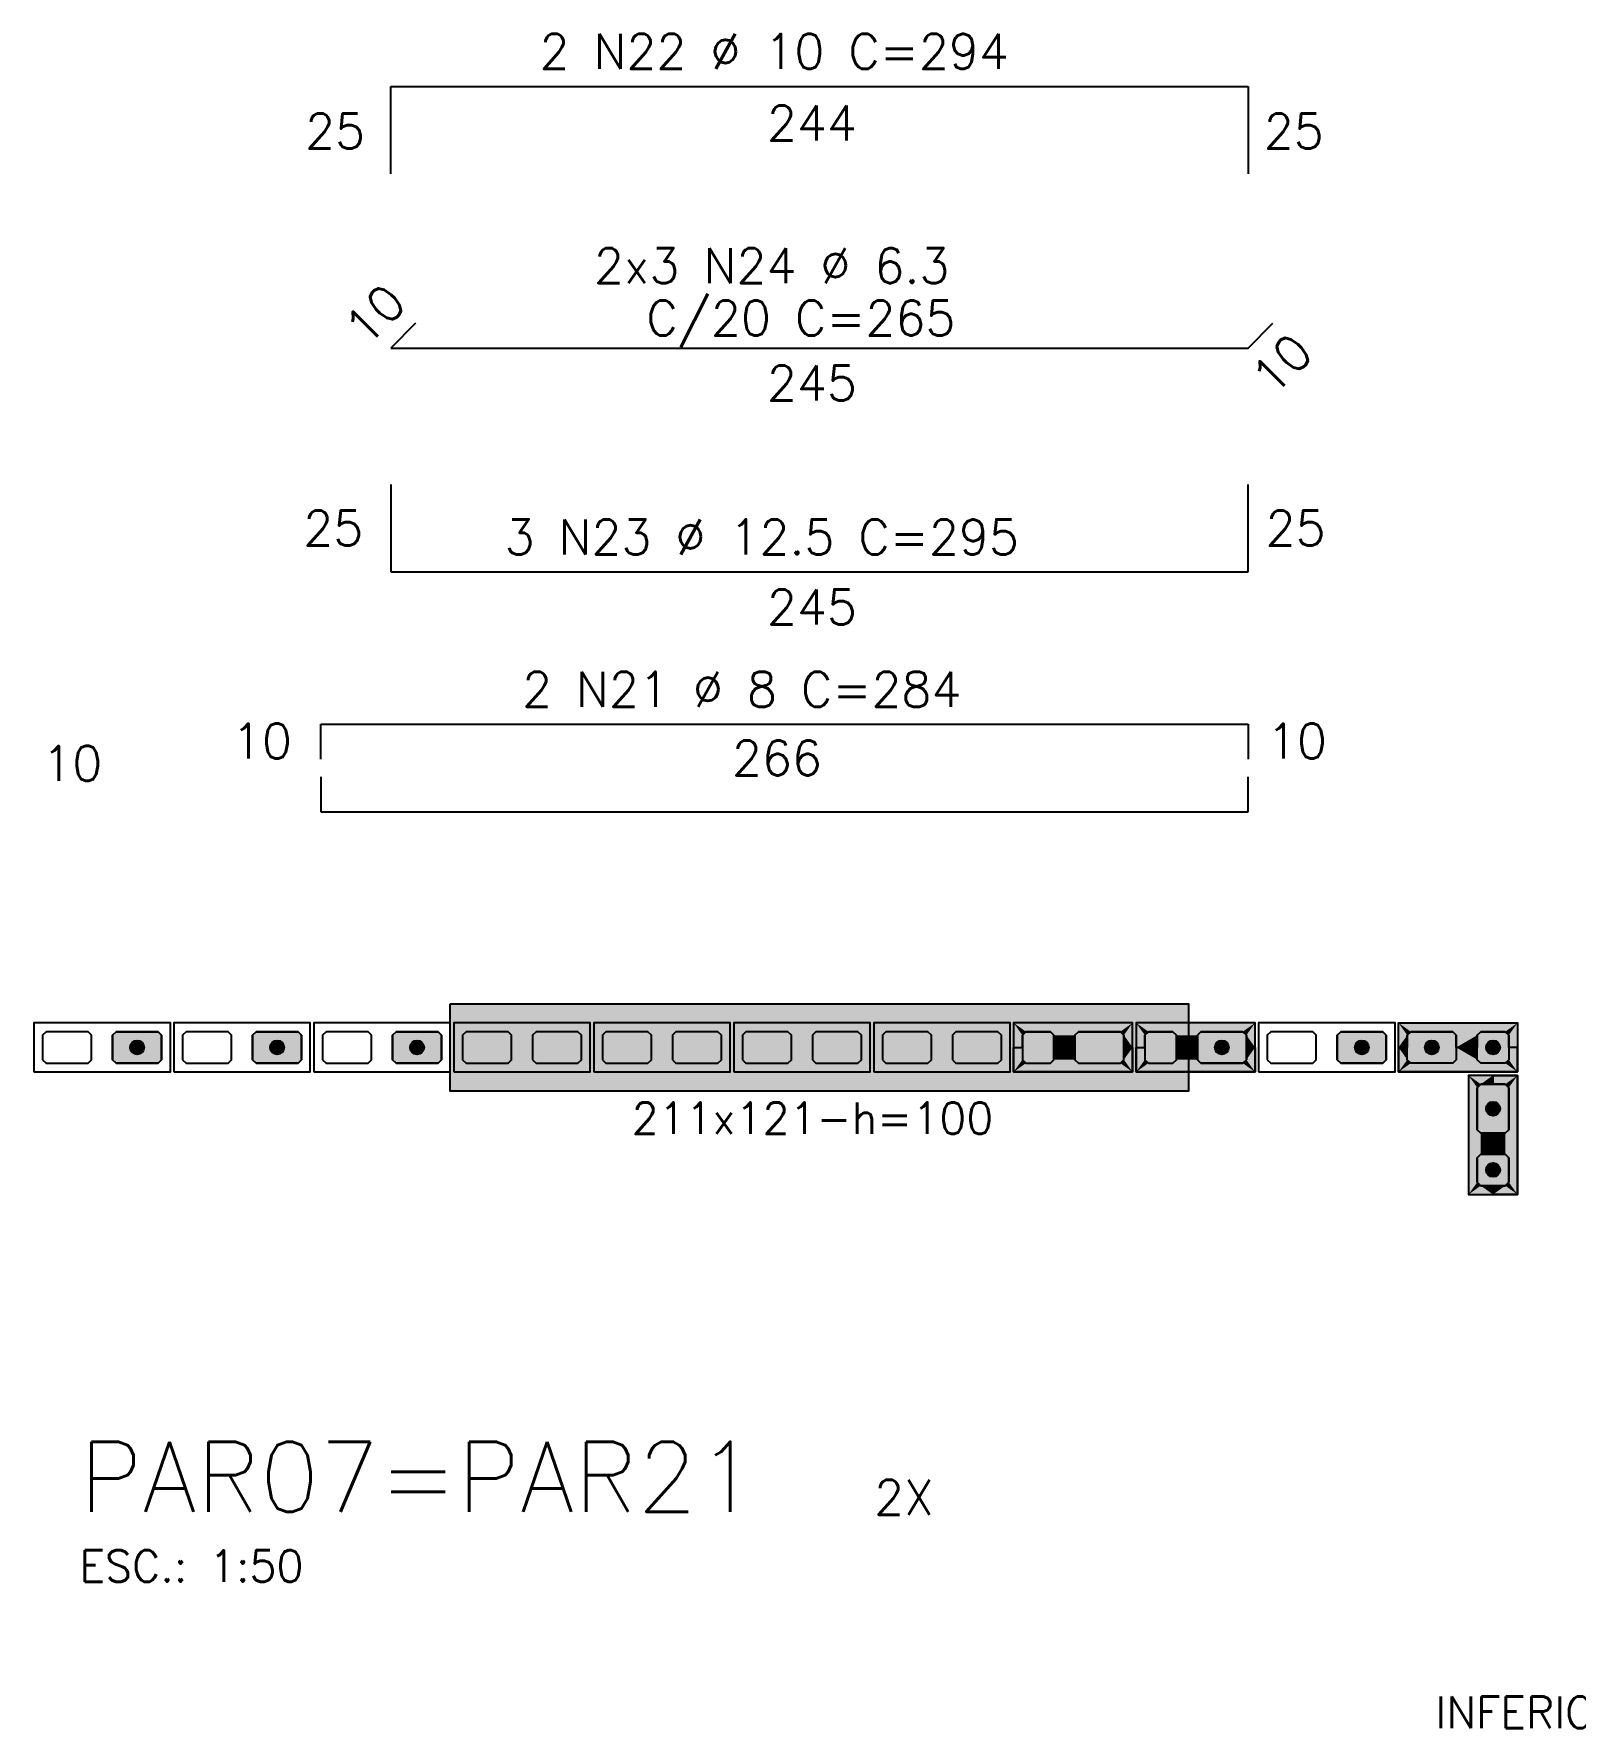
# Model space of a CAD drawing. Extents: x -1.9 to 86, y -1.6 to 60.9.
# Drawn here: x 46.84 to 55.65, y 34.13 to 43.81 of the extents above; entities that cross this region are included whole.
import ezdxf

# ---------------------------------------------------------------- set-up
doc = ezdxf.new("R2010")
doc.units = 0
doc.header["$MEASUREMENT"] = 0
for name, color, linetype in [('PENA_01', 1, 'CONTINUOUS'), ('PENA_02', 2, 'CONTINUOUS'), ('PENA_03', 3, 'CONTINUOUS'), ('PENA_05', 5, 'CONTINUOUS'), ('PENA_06', 6, 'CONTINUOUS'), ('PENA_11', 252, 'CONTINUOUS'), ('PENA_21', 100, 'CONTINUOUS'), ('PENA_23', 50, 'CONTINUOUS')]:
    doc.layers.add(name, color=color, linetype=linetype)
doc.styles.get("Standard").update_dxf_attribs({"font": 'ROMANS.SHX'})

msp = doc.modelspace()

# ---------------------------------------------------------------- linework, layer by layer
at = {"layer": 'PENA_01', "linetype": 'Continuous'}
for points in [[(46.89111, 37.950331), (46.91111, 37.930331), (47.15111, 37.930331), (47.17111, 37.950331), (47.17111, 38.090331), (47.15111, 38.110331), (46.91111, 38.110331), (46.89111, 38.090331), (46.89111, 37.950331)], [(47.29111, 37.950331), (47.31111, 37.930331), (47.55111, 37.930331), (47.57111, 37.950331), (47.57111, 38.090331), (47.55111, 38.110331), (47.31111, 38.110331), (47.29111, 38.090331), (47.29111, 37.950331)], [(47.69111, 37.950331), (47.71111, 37.930331), (47.95111, 37.930331), (47.97111, 37.950331), (47.97111, 38.090331), (47.95111, 38.110331), (47.71111, 38.110331), (47.69111, 38.090331), (47.69111, 37.950331)], [(48.09111, 37.950331), (48.11111, 37.930331), (48.35111, 37.930331), (48.37111, 37.950331), (48.37111, 38.090331), (48.35111, 38.110331), (48.11111, 38.110331), (48.09111, 38.090331), (48.09111, 37.950331)], [(48.49111, 37.950331), (48.51111, 37.930331), (48.75111, 37.930331), (48.77111, 37.950331), (48.77111, 38.090331), (48.75111, 38.110331), (48.51111, 38.110331), (48.49111, 38.090331), (48.49111, 37.950331)], [(48.89111, 37.950331), (48.91111, 37.930331), (49.15111, 37.930331), (49.17111, 37.950331), (49.17111, 38.090331), (49.15111, 38.110331), (48.91111, 38.110331), (48.89111, 38.090331), (48.89111, 37.950331)], [(49.29111, 37.950331), (49.31111, 37.930331), (49.55111, 37.930331), (49.57111, 37.950331), (49.57111, 38.090331), (49.55111, 38.110331), (49.31111, 38.110331), (49.29111, 38.090331), (49.29111, 37.950331)], [(49.69111, 37.950331), (49.71111, 37.930331), (49.95111, 37.930331), (49.97111, 37.950331), (49.97111, 38.090331), (49.95111, 38.110331), (49.71111, 38.110331), (49.69111, 38.090331), (49.69111, 37.950331)], [(50.09111, 37.950331), (50.11111, 37.930331), (50.35111, 37.930331), (50.37111, 37.950331), (50.37111, 38.090331), (50.35111, 38.110331), (50.11111, 38.110331), (50.09111, 38.090331), (50.09111, 37.950331)], [(50.49111, 37.950331), (50.51111, 37.930331), (50.75111, 37.930331), (50.77111, 37.950331), (50.77111, 38.090331), (50.75111, 38.110331), (50.51111, 38.110331), (50.49111, 38.090331), (50.49111, 37.950331)], [(50.89111, 37.950331), (50.91111, 37.930331), (51.15111, 37.930331), (51.17111, 37.950331), (51.17111, 38.090331), (51.15111, 38.110331), (50.91111, 38.110331), (50.89111, 38.090331), (50.89111, 37.950331)], [(51.29111, 37.950331), (51.31111, 37.930331), (51.55111, 37.930331), (51.57111, 37.950331), (51.57111, 38.090331), (51.55111, 38.110331), (51.31111, 38.110331), (51.29111, 38.090331), (51.29111, 37.950331)], [(51.69111, 37.950331), (51.71111, 37.930331), (51.95111, 37.930331), (51.97111, 37.950331), (51.97111, 38.090331), (51.95111, 38.110331), (51.71111, 38.110331), (51.69111, 38.090331), (51.69111, 37.950331)], [(52.09111, 37.950331), (52.11111, 37.930331), (52.35111, 37.930331), (52.37111, 37.950331), (52.37111, 38.090331), (52.35111, 38.110331), (52.11111, 38.110331), (52.09111, 38.090331), (52.09111, 37.950331)], [(52.51111, 37.930331), (52.65111, 37.930331), (52.67111, 37.950331), (52.67111, 38.090331), (52.65111, 38.110331), (52.51111, 38.110331), (52.49111, 38.090331), (52.49111, 37.950331), (52.51111, 37.930331)], [(52.81111, 37.930331), (53.05111, 37.930331), (53.07111, 37.950331), (53.07111, 38.090331), (53.05111, 38.110331), (52.81111, 38.110331), (52.79111, 38.090331), (52.79111, 37.950331), (52.81111, 37.930331)], [(53.21111, 37.930331), (53.35111, 37.930331), (53.37111, 37.950331), (53.37111, 38.090331), (53.35111, 38.110331), (53.21111, 38.110331), (53.19111, 38.090331), (53.19111, 37.950331), (53.21111, 37.930331)], [(53.51111, 37.930331), (53.75111, 37.930331), (53.77111, 37.950331), (53.77111, 38.090331), (53.75111, 38.110331), (53.51111, 38.110331), (53.49111, 38.090331), (53.49111, 37.950331), (53.51111, 37.930331)], [(53.89111, 37.950331), (53.91111, 37.930331), (54.15111, 37.930331), (54.17111, 37.950331), (54.17111, 38.090331), (54.15111, 38.110331), (53.91111, 38.110331), (53.89111, 38.090331), (53.89111, 37.950331)], [(54.29111, 37.950331), (54.31111, 37.930331), (54.55111, 37.930331), (54.57111, 37.950331), (54.57111, 38.090331), (54.55111, 38.110331), (54.31111, 38.110331), (54.29111, 38.090331), (54.29111, 37.950331)], [(54.95111, 37.930331), (54.71111, 37.930331), (54.69111, 37.950331), (54.69111, 38.090331), (54.71111, 38.110331), (54.95111, 38.110331), (54.97111, 38.090331), (54.97111, 37.950331), (54.95111, 37.930331)], [(55.25111, 37.930331), (55.11111, 37.930331), (55.09111, 37.950331), (55.09111, 38.090331), (55.11111, 38.110331), (55.25111, 38.110331), (55.27111, 38.090331), (55.27111, 37.950331), (55.25111, 37.930331)], [(55.27111, 37.550331), (55.27111, 37.790331), (55.25111, 37.810331), (55.11111, 37.810331), (55.09111, 37.790331), (55.09111, 37.550331), (55.11111, 37.530331), (55.25111, 37.530331), (55.27111, 37.550331)], [(55.27111, 37.250331), (55.27111, 37.390331), (55.25111, 37.410331), (55.11111, 37.410331), (55.09111, 37.390331), (55.09111, 37.250331), (55.11111, 37.230331), (55.25111, 37.230331), (55.27111, 37.250331)]]:
    msp.add_lwpolyline(points, dxfattribs=at)
at = {"layer": 'PENA_02', "linetype": 'Continuous'}
for points in [[(46.84111, 37.880331), (47.62111, 37.880331), (47.62111, 38.160331), (46.84111, 38.160331), (46.84111, 37.880331)], [(47.64111, 37.880331), (48.42111, 37.880331), (48.42111, 38.160331), (47.64111, 38.160331), (47.64111, 37.880331)], [(48.44111, 37.880331), (49.22111, 37.880331), (49.22111, 38.160331), (48.44111, 38.160331), (48.44111, 37.880331)], [(49.24111, 37.880331), (50.02111, 37.880331), (50.02111, 38.160331), (49.24111, 38.160331), (49.24111, 37.880331)], [(50.04111, 37.880331), (50.82111, 37.880331), (50.82111, 38.160331), (50.04111, 38.160331), (50.04111, 37.880331)], [(50.84111, 37.880331), (51.62111, 37.880331), (51.62111, 38.160331), (50.84111, 38.160331), (50.84111, 37.880331)], [(51.64111, 37.880331), (52.42111, 37.880331), (52.42111, 38.160331), (51.64111, 38.160331), (51.64111, 37.880331)], [(52.44111, 37.880331), (53.12111, 37.880331), (53.12111, 38.160331), (52.44111, 38.160331), (52.44111, 37.880331)], [(53.14111, 37.880331), (53.82111, 37.880331), (53.82111, 38.160331), (53.14111, 38.160331), (53.14111, 37.880331)], [(53.84111, 37.880331), (54.62111, 37.880331), (54.62111, 38.160331), (53.84111, 38.160331), (53.84111, 37.880331)], [(55.32111, 37.880331), (54.64111, 37.880331), (54.64111, 38.160331), (55.32111, 38.160331), (55.32111, 37.880331)], [(55.32111, 37.180331), (55.32111, 37.860331), (55.04111, 37.860331), (55.04111, 37.180331), (55.32111, 37.180331)]]:
    msp.add_lwpolyline(points, dxfattribs=at)
at = {"layer": 'PENA_03', "linetype": 'Continuous'}
for points in [[(47.57111, 37.950331), (47.55111, 37.930331), (47.31111, 37.930331), (47.29111, 37.950331), (47.29111, 38.090331), (47.31111, 38.110331), (47.55111, 38.110331), (47.57111, 38.090331), (47.57111, 37.950331)], [(48.37111, 37.950331), (48.35111, 37.930331), (48.11111, 37.930331), (48.09111, 37.950331), (48.09111, 38.090331), (48.11111, 38.110331), (48.35111, 38.110331), (48.37111, 38.090331), (48.37111, 37.950331)], [(49.17111, 37.950331), (49.15111, 37.930331), (48.91111, 37.930331), (48.89111, 37.950331), (48.89111, 38.090331), (48.91111, 38.110331), (49.15111, 38.110331), (49.17111, 38.090331), (49.17111, 37.950331)], [(53.77111, 37.950331), (53.75111, 37.930331), (53.51111, 37.930331), (53.49111, 37.950331), (53.49111, 38.090331), (53.51111, 38.110331), (53.75111, 38.110331), (53.77111, 38.090331), (53.77111, 37.950331)], [(54.57111, 37.950331), (54.55111, 37.930331), (54.31111, 37.930331), (54.29111, 37.950331), (54.29111, 38.090331), (54.31111, 38.110331), (54.55111, 38.110331), (54.57111, 38.090331), (54.57111, 37.950331)], [(54.97111, 37.950331), (54.95111, 37.930331), (54.71111, 37.930331), (54.69111, 37.950331), (54.69111, 38.090331), (54.71111, 38.110331), (54.95111, 38.110331), (54.97111, 38.090331), (54.97111, 37.950331)], [(55.25111, 38.110331), (55.27111, 38.090331), (55.27111, 37.950331), (55.25111, 37.930331), (55.11111, 37.930331), (55.09111, 37.950331), (55.09111, 38.090331), (55.11111, 38.110331), (55.25111, 38.110331)], [(55.25111, 37.810331), (55.27111, 37.790331), (55.27111, 37.550331), (55.25111, 37.530331), (55.11111, 37.530331), (55.09111, 37.550331), (55.09111, 37.790331), (55.11111, 37.810331), (55.25111, 37.810331)], [(55.25111, 37.410331), (55.27111, 37.390331), (55.27111, 37.250331), (55.25111, 37.230331), (55.11111, 37.230331), (55.09111, 37.250331), (55.09111, 37.390331), (55.11111, 37.410331), (55.25111, 37.410331)]]:
    msp.add_lwpolyline(points, dxfattribs=at)
for centre in [(47.43111, 38.020331), (48.23111, 38.020331), (49.03111, 38.020331), (53.63111, 38.020331), (54.43111, 38.020331), (54.83111, 38.020331), (55.18111, 38.020331), (55.18111, 37.670331), (55.18111, 37.320331)]:
    msp.add_circle(centre, 0.04, dxfattribs=at)
for points in [[(47.47111, 38.020331), (47.41111, 38.054972), (47.393523, 38.034012)], [(47.47111, 38.020331), (47.438056, 38.059723), (47.41111, 38.054972)], [(47.47111, 38.020331), (47.461752, 38.046043), (47.438056, 38.059723)], [(48.27111, 38.020331), (48.21111, 38.054972), (48.193523, 38.034012)], [(48.27111, 38.020331), (48.238056, 38.059723), (48.21111, 38.054972)], [(48.27111, 38.020331), (48.261752, 38.046043), (48.238056, 38.059723)], [(49.07111, 38.020331), (49.01111, 38.054972), (48.993523, 38.034012)], [(49.07111, 38.020331), (49.038056, 38.059723), (49.01111, 38.054972)], [(49.07111, 38.020331), (49.061752, 38.046043), (49.038056, 38.059723)], [(53.67111, 38.020331), (53.61111, 38.054972), (53.593523, 38.034012)], [(53.67111, 38.020331), (53.638056, 38.059723), (53.61111, 38.054972)], [(53.67111, 38.020331), (53.661752, 38.046043), (53.638056, 38.059723)], [(54.47111, 38.020331), (54.41111, 38.054972), (54.393523, 38.034012)], [(54.47111, 38.020331), (54.438056, 38.059723), (54.41111, 38.054972)], [(54.47111, 38.020331), (54.461752, 38.046043), (54.438056, 38.059723)], [(54.87111, 38.020331), (54.81111, 38.054972), (54.793523, 38.034012)], [(54.87111, 38.020331), (54.838056, 38.059723), (54.81111, 38.054972)], [(54.87111, 38.020331), (54.861752, 38.046043), (54.838056, 38.059723)], [(55.22111, 38.020331), (55.16111, 38.054972), (55.143523, 38.034012)], [(55.22111, 38.020331), (55.188056, 38.059723), (55.16111, 38.054972)], [(55.22111, 38.020331), (55.211752, 38.046043), (55.188056, 38.059723)], [(47.47111, 38.020331), (47.393523, 38.034012), (47.393523, 38.00665)], [(47.47111, 38.020331), (47.393523, 38.00665), (47.41111, 37.98569)], [(47.47111, 38.020331), (47.41111, 37.98569), (47.438056, 37.980939)], [(47.47111, 38.020331), (47.438056, 37.980939), (47.461752, 37.99462)], [(47.47111, 38.020331), (47.461752, 37.99462), (47.47111, 38.020331)], [(48.27111, 38.020331), (48.193523, 38.034012), (48.193523, 38.00665)], [(48.27111, 38.020331), (48.193523, 38.00665), (48.21111, 37.98569)], [(48.27111, 38.020331), (48.21111, 37.98569), (48.238056, 37.980939)], [(48.27111, 38.020331), (48.238056, 37.980939), (48.261752, 37.99462)], [(48.27111, 38.020331), (48.261752, 37.99462), (48.27111, 38.020331)], [(49.07111, 38.020331), (48.993523, 38.034012), (48.993523, 38.00665)], [(49.07111, 38.020331), (48.993523, 38.00665), (49.01111, 37.98569)], [(49.07111, 38.020331), (49.01111, 37.98569), (49.038056, 37.980939)], [(49.07111, 38.020331), (49.038056, 37.980939), (49.061752, 37.99462)], [(49.07111, 38.020331), (49.061752, 37.99462), (49.07111, 38.020331)], [(53.67111, 38.020331), (53.593523, 38.034012), (53.593523, 38.00665)], [(53.67111, 38.020331), (53.593523, 38.00665), (53.61111, 37.98569)], [(53.67111, 38.020331), (53.61111, 37.98569), (53.638056, 37.980939)], [(53.67111, 38.020331), (53.638056, 37.980939), (53.661752, 37.99462)], [(53.67111, 38.020331), (53.661752, 37.99462), (53.67111, 38.020331)], [(54.47111, 38.020331), (54.393523, 38.034012), (54.393523, 38.00665)], [(54.47111, 38.020331), (54.393523, 38.00665), (54.41111, 37.98569)], [(54.47111, 38.020331), (54.41111, 37.98569), (54.438056, 37.980939)], [(54.47111, 38.020331), (54.438056, 37.980939), (54.461752, 37.99462)], [(54.47111, 38.020331), (54.461752, 37.99462), (54.47111, 38.020331)], [(54.87111, 38.020331), (54.793523, 38.034012), (54.793523, 38.00665)], [(54.87111, 38.020331), (54.793523, 38.00665), (54.81111, 37.98569)], [(54.87111, 38.020331), (54.81111, 37.98569), (54.838056, 37.980939)], [(54.87111, 38.020331), (54.838056, 37.980939), (54.861752, 37.99462)], [(54.87111, 38.020331), (54.861752, 37.99462), (54.87111, 38.020331)], [(55.22111, 38.020331), (55.143523, 38.034012), (55.143523, 38.00665)], [(55.22111, 38.020331), (55.143523, 38.00665), (55.16111, 37.98569)], [(55.22111, 38.020331), (55.16111, 37.98569), (55.188056, 37.980939)], [(55.22111, 38.020331), (55.188056, 37.980939), (55.211752, 37.99462)], [(55.22111, 38.020331), (55.211752, 37.99462), (55.22111, 38.020331)], [(55.22111, 37.670331), (55.16111, 37.704972), (55.143523, 37.684012)], [(55.22111, 37.670331), (55.143523, 37.684012), (55.143523, 37.65665)], [(55.22111, 37.670331), (55.143523, 37.65665), (55.16111, 37.63569)], [(55.22111, 37.670331), (55.188056, 37.709723), (55.16111, 37.704972)], [(55.22111, 37.670331), (55.16111, 37.63569), (55.188056, 37.630939)], [(55.22111, 37.670331), (55.211752, 37.696043), (55.188056, 37.709723)], [(55.22111, 37.670331), (55.188056, 37.630939), (55.211752, 37.64462)], [(55.22111, 37.670331), (55.211752, 37.64462), (55.22111, 37.670331)], [(55.22111, 37.320331), (55.16111, 37.354972), (55.143523, 37.334012)], [(55.22111, 37.320331), (55.143523, 37.334012), (55.143523, 37.30665)], [(55.22111, 37.320331), (55.143523, 37.30665), (55.16111, 37.28569)], [(55.22111, 37.320331), (55.188056, 37.359723), (55.16111, 37.354972)], [(55.22111, 37.320331), (55.16111, 37.28569), (55.188056, 37.280939)], [(55.22111, 37.320331), (55.211752, 37.346043), (55.188056, 37.359723)], [(55.22111, 37.320331), (55.188056, 37.280939), (55.211752, 37.29462)], [(55.22111, 37.320331), (55.211752, 37.29462), (55.22111, 37.320331)]]:
    msp.add_solid(points, dxfattribs=at)
at = {"layer": 'PENA_05', "linetype": 'Continuous'}
for p, q in [((48.88111, 43.01125), (48.88111, 43.51125)), ((48.88111, 43.51125), (53.78111, 43.51125)), ((53.78111, 43.51125), (53.78111, 43.01125)), ((49.022532, 42.157487), (48.88111, 42.016066)), ((53.78111, 42.016066), (53.922532, 42.157487)), ((48.88111, 42.016066), (53.78111, 42.016066)), ((48.88111, 41.237435), (48.88111, 40.737435)), ((53.78111, 40.737435), (53.78111, 41.237435)), ((48.88111, 40.737435), (53.78111, 40.737435)), ((48.48111, 39.666767), (48.48111, 39.866767)), ((48.48111, 39.866767), (53.78111, 39.866767)), ((53.78111, 39.866767), (53.78111, 39.666767)), ((48.48111, 39.566767), (48.48111, 39.366767)), ((53.78111, 39.366767), (53.78111, 39.566767)), ((48.48111, 39.366767), (53.78111, 39.366767))]:
    msp.add_line(p, q, dxfattribs=at)
at = {"layer": 'PENA_11', "linetype": 'Continuous'}
for points in [[(47.57111, 37.950331), (47.29111, 38.090331), (47.31111, 38.110331)], [(47.57111, 37.950331), (47.29111, 37.950331), (47.29111, 38.090331)], [(47.57111, 37.950331), (47.31111, 38.110331), (47.55111, 38.110331)], [(47.57111, 37.950331), (47.55111, 38.110331), (47.57111, 38.090331)], [(47.57111, 37.950331), (47.57111, 38.090331), (47.57111, 37.950331)], [(48.37111, 37.950331), (48.09111, 38.090331), (48.11111, 38.110331)], [(48.37111, 37.950331), (48.09111, 37.950331), (48.09111, 38.090331)], [(48.37111, 37.950331), (48.11111, 38.110331), (48.35111, 38.110331)], [(48.37111, 37.950331), (48.35111, 38.110331), (48.37111, 38.090331)], [(48.37111, 37.950331), (48.37111, 38.090331), (48.37111, 37.950331)], [(49.17111, 37.950331), (48.89111, 38.090331), (48.91111, 38.110331)], [(49.17111, 37.950331), (48.89111, 37.950331), (48.89111, 38.090331)], [(49.17111, 37.950331), (48.91111, 38.110331), (49.15111, 38.110331)], [(49.17111, 37.950331), (49.15111, 38.110331), (49.17111, 38.090331)], [(49.17111, 37.950331), (49.17111, 38.090331), (49.17111, 37.950331)], [(53.77111, 37.950331), (53.49111, 38.090331), (53.51111, 38.110331)], [(53.77111, 37.950331), (53.49111, 37.950331), (53.49111, 38.090331)], [(53.77111, 37.950331), (53.51111, 38.110331), (53.75111, 38.110331)], [(53.77111, 37.950331), (53.75111, 38.110331), (53.77111, 38.090331)], [(53.77111, 37.950331), (53.77111, 38.090331), (53.77111, 37.950331)], [(54.57111, 37.950331), (54.29111, 38.090331), (54.31111, 38.110331)], [(54.57111, 37.950331), (54.29111, 37.950331), (54.29111, 38.090331)], [(54.57111, 37.950331), (54.31111, 38.110331), (54.55111, 38.110331)], [(54.57111, 37.950331), (54.55111, 38.110331), (54.57111, 38.090331)], [(54.57111, 37.950331), (54.57111, 38.090331), (54.57111, 37.950331)], [(54.97111, 37.950331), (54.69111, 38.090331), (54.71111, 38.110331)], [(54.97111, 37.950331), (54.69111, 37.950331), (54.69111, 38.090331)], [(54.97111, 37.950331), (54.71111, 38.110331), (54.95111, 38.110331)], [(54.97111, 37.950331), (54.95111, 38.110331), (54.97111, 38.090331)], [(54.97111, 37.950331), (54.97111, 38.090331), (54.97111, 37.950331)], [(55.25111, 38.110331), (55.11111, 37.930331), (55.09111, 37.950331)], [(55.25111, 38.110331), (55.09111, 37.950331), (55.09111, 38.090331)], [(55.25111, 38.110331), (55.09111, 38.090331), (55.11111, 38.110331)], [(55.25111, 38.110331), (55.25111, 37.930331), (55.11111, 37.930331)], [(55.25111, 38.110331), (55.11111, 38.110331), (55.25111, 38.110331)], [(55.25111, 38.110331), (55.27111, 38.090331), (55.27111, 37.950331)], [(55.25111, 38.110331), (55.27111, 37.950331), (55.25111, 37.930331)], [(47.57111, 37.950331), (47.31111, 37.930331), (47.29111, 37.950331)], [(47.57111, 37.950331), (47.55111, 37.930331), (47.31111, 37.930331)], [(48.37111, 37.950331), (48.11111, 37.930331), (48.09111, 37.950331)], [(48.37111, 37.950331), (48.35111, 37.930331), (48.11111, 37.930331)], [(49.17111, 37.950331), (48.91111, 37.930331), (48.89111, 37.950331)], [(49.17111, 37.950331), (49.15111, 37.930331), (48.91111, 37.930331)], [(53.77111, 37.950331), (53.51111, 37.930331), (53.49111, 37.950331)], [(53.77111, 37.950331), (53.75111, 37.930331), (53.51111, 37.930331)], [(54.57111, 37.950331), (54.31111, 37.930331), (54.29111, 37.950331)], [(54.57111, 37.950331), (54.55111, 37.930331), (54.31111, 37.930331)], [(54.97111, 37.950331), (54.71111, 37.930331), (54.69111, 37.950331)], [(54.97111, 37.950331), (54.95111, 37.930331), (54.71111, 37.930331)], [(55.25111, 37.810331), (55.11111, 37.530331), (55.09111, 37.550331)], [(55.25111, 37.810331), (55.09111, 37.550331), (55.09111, 37.790331)], [(55.25111, 37.810331), (55.09111, 37.790331), (55.11111, 37.810331)], [(55.25111, 37.810331), (55.25111, 37.530331), (55.11111, 37.530331)], [(55.25111, 37.810331), (55.11111, 37.810331), (55.25111, 37.810331)], [(55.25111, 37.810331), (55.27111, 37.790331), (55.27111, 37.550331)], [(55.25111, 37.810331), (55.27111, 37.550331), (55.25111, 37.530331)], [(55.25111, 37.410331), (55.11111, 37.230331), (55.09111, 37.250331)], [(55.25111, 37.410331), (55.09111, 37.250331), (55.09111, 37.390331)], [(55.25111, 37.410331), (55.09111, 37.390331), (55.11111, 37.410331)], [(55.25111, 37.410331), (55.25111, 37.230331), (55.11111, 37.230331)], [(55.25111, 37.410331), (55.11111, 37.410331), (55.25111, 37.410331)], [(55.25111, 37.410331), (55.27111, 37.390331), (55.27111, 37.250331)], [(55.25111, 37.410331), (55.27111, 37.250331), (55.25111, 37.230331)]]:
    msp.add_solid(points, dxfattribs=at)
at = {"layer": 'PENA_21', "linetype": 'Continuous'}
for points in [[(52.44111, 38.020331), (52.49111, 38.020331), (52.49111, 38.090331), (52.51111, 38.110331), (52.65111, 38.110331), (52.67111, 38.090331), (52.67111, 38.020331), (52.79111, 38.020331), (52.79111, 38.090331), (52.81111, 38.110331), (53.05111, 38.110331), (53.07111, 38.090331), (53.07111, 38.020331), (53.12111, 38.020331), (53.12111, 38.160331), (52.44111, 38.160331), (52.44111, 38.020331)], [(53.14111, 38.020331), (53.19111, 38.020331), (53.19111, 38.090331), (53.21111, 38.110331), (53.35111, 38.110331), (53.37111, 38.090331), (53.37111, 38.020331), (53.49111, 38.020331), (53.49111, 38.090331), (53.51111, 38.110331), (53.75111, 38.110331), (53.77111, 38.090331), (53.77111, 38.020331), (53.82111, 38.020331), (53.82111, 38.160331), (53.14111, 38.160331), (53.14111, 38.020331)], [(55.32111, 38.020331), (55.27111, 38.020331), (55.27111, 38.090331), (55.25111, 38.110331), (55.11111, 38.110331), (55.09111, 38.090331), (55.09111, 38.020331), (54.97111, 38.020331), (54.97111, 38.090331), (54.95111, 38.110331), (54.71111, 38.110331), (54.69111, 38.090331), (54.69111, 38.020331), (54.64111, 38.020331), (54.64111, 38.160331), (55.32111, 38.160331), (55.32111, 38.020331)], [(52.44111, 38.020331), (52.49111, 38.020331), (52.49111, 37.950331), (52.51111, 37.930331), (52.65111, 37.930331), (52.67111, 37.950331), (52.67111, 38.020331), (52.79111, 38.020331), (52.79111, 37.950331), (52.81111, 37.930331), (53.05111, 37.930331), (53.07111, 37.950331), (53.07111, 38.020331), (53.12111, 38.020331), (53.12111, 37.880331), (52.44111, 37.880331), (52.44111, 38.020331)], [(53.14111, 38.020331), (53.19111, 38.020331), (53.19111, 37.950331), (53.21111, 37.930331), (53.35111, 37.930331), (53.37111, 37.950331), (53.37111, 38.020331), (53.49111, 38.020331), (53.49111, 37.950331), (53.51111, 37.930331), (53.75111, 37.930331), (53.77111, 37.950331), (53.77111, 38.020331), (53.82111, 38.020331), (53.82111, 37.880331), (53.14111, 37.880331), (53.14111, 38.020331)], [(55.32111, 38.020331), (55.27111, 38.020331), (55.27111, 37.950331), (55.25111, 37.930331), (55.11111, 37.930331), (55.09111, 37.950331), (55.09111, 38.020331), (54.97111, 38.020331), (54.97111, 37.950331), (54.95111, 37.930331), (54.71111, 37.930331), (54.69111, 37.950331), (54.69111, 38.020331), (54.64111, 38.020331), (54.64111, 37.880331), (55.32111, 37.880331), (55.32111, 38.020331)], [(55.18111, 37.180331), (55.18111, 37.230331), (55.11111, 37.230331), (55.09111, 37.250331), (55.09111, 37.390331), (55.11111, 37.410331), (55.18111, 37.410331), (55.18111, 37.530331), (55.11111, 37.530331), (55.09111, 37.550331), (55.09111, 37.790331), (55.11111, 37.810331), (55.18111, 37.810331), (55.18111, 37.860331), (55.04111, 37.860331), (55.04111, 37.180331), (55.18111, 37.180331)], [(55.18111, 37.180331), (55.18111, 37.230331), (55.25111, 37.230331), (55.27111, 37.250331), (55.27111, 37.390331), (55.25111, 37.410331), (55.18111, 37.410331), (55.18111, 37.530331), (55.25111, 37.530331), (55.27111, 37.550331), (55.27111, 37.790331), (55.25111, 37.810331), (55.18111, 37.810331), (55.18111, 37.860331), (55.32111, 37.860331), (55.32111, 37.180331), (55.18111, 37.180331)]]:
    msp.add_lwpolyline(points, dxfattribs=at)
for points in [[(53.12111, 38.160331), (52.44111, 38.160331), (52.51111, 38.110331)], [(52.44111, 38.160331), (52.44111, 38.020331), (52.49111, 38.020331)], [(52.44111, 38.160331), (52.49111, 38.020331), (52.49111, 38.090331)], [(52.44111, 38.160331), (52.49111, 38.090331), (52.51111, 38.110331)], [(53.12111, 38.160331), (52.51111, 38.110331), (52.65111, 38.110331)], [(53.12111, 38.160331), (52.65111, 38.110331), (52.67111, 38.090331)], [(53.12111, 38.160331), (52.67111, 38.090331), (52.81111, 38.110331)], [(53.12111, 38.160331), (52.81111, 38.110331), (53.05111, 38.110331)], [(53.12111, 38.160331), (53.05111, 38.110331), (53.07111, 38.090331)], [(53.12111, 38.160331), (53.07111, 38.090331), (53.12111, 38.020331)], [(53.82111, 38.160331), (53.14111, 38.160331), (53.21111, 38.110331)], [(53.14111, 38.160331), (53.14111, 38.020331), (53.19111, 38.020331)], [(53.14111, 38.160331), (53.19111, 38.020331), (53.19111, 38.090331)], [(53.14111, 38.160331), (53.19111, 38.090331), (53.21111, 38.110331)], [(53.82111, 38.160331), (53.21111, 38.110331), (53.35111, 38.110331)], [(53.82111, 38.160331), (53.35111, 38.110331), (53.37111, 38.090331)], [(53.82111, 38.160331), (53.37111, 38.090331), (53.51111, 38.110331)], [(53.82111, 38.160331), (53.51111, 38.110331), (53.75111, 38.110331)], [(53.82111, 38.160331), (53.75111, 38.110331), (53.77111, 38.090331)], [(53.82111, 38.160331), (53.77111, 38.090331), (53.82111, 38.020331)], [(55.32111, 38.160331), (54.71111, 38.110331), (54.64111, 38.160331)], [(54.71111, 38.110331), (54.69111, 38.090331), (54.64111, 38.160331)], [(54.64111, 38.160331), (54.69111, 38.090331), (54.64111, 38.020331)], [(54.95111, 38.110331), (54.71111, 38.110331), (55.32111, 38.160331)], [(54.97111, 38.090331), (54.95111, 38.110331), (55.32111, 38.160331)], [(55.32111, 38.160331), (55.11111, 38.110331), (54.97111, 38.090331)], [(55.32111, 38.160331), (55.25111, 38.110331), (55.11111, 38.110331)], [(55.32111, 38.160331), (55.27111, 38.090331), (55.25111, 38.110331)], [(55.32111, 38.160331), (55.32111, 38.020331), (55.27111, 38.020331)], [(55.32111, 38.160331), (55.27111, 38.020331), (55.27111, 38.090331)], [(52.67111, 38.090331), (52.79111, 38.090331), (52.81111, 38.110331)], [(52.67111, 38.090331), (52.67111, 38.020331), (52.79111, 38.020331)], [(52.67111, 38.090331), (52.79111, 38.020331), (52.79111, 38.090331)], [(53.12111, 38.020331), (53.07111, 38.090331), (53.07111, 38.020331)], [(53.37111, 38.090331), (53.49111, 38.090331), (53.51111, 38.110331)], [(53.37111, 38.090331), (53.37111, 38.020331), (53.49111, 38.020331)], [(53.37111, 38.090331), (53.49111, 38.020331), (53.49111, 38.090331)], [(53.82111, 38.020331), (53.77111, 38.090331), (53.77111, 38.020331)], [(54.69111, 38.090331), (54.69111, 38.020331), (54.64111, 38.020331)], [(54.97111, 38.020331), (54.97111, 38.090331), (55.11111, 38.110331)], [(54.97111, 38.020331), (55.11111, 38.110331), (55.09111, 38.090331)], [(54.97111, 38.020331), (55.09111, 38.090331), (55.09111, 38.020331)], [(52.44111, 37.880331), (52.44111, 38.020331), (52.49111, 38.020331)], [(52.44111, 37.880331), (52.49111, 38.020331), (52.49111, 37.950331)], [(52.44111, 37.880331), (52.49111, 37.950331), (52.51111, 37.930331)], [(53.12111, 37.880331), (52.65111, 37.930331), (52.67111, 37.950331)], [(52.67111, 37.950331), (52.67111, 38.020331), (52.79111, 38.020331)], [(52.67111, 37.950331), (52.79111, 38.020331), (52.79111, 37.950331)], [(53.12111, 37.880331), (52.67111, 37.950331), (52.81111, 37.930331)], [(52.67111, 37.950331), (52.79111, 37.950331), (52.81111, 37.930331)], [(53.12111, 37.880331), (53.05111, 37.930331), (53.07111, 37.950331)], [(53.12111, 37.880331), (53.07111, 37.950331), (53.12111, 38.020331)], [(53.12111, 38.020331), (53.07111, 37.950331), (53.07111, 38.020331)], [(53.14111, 37.880331), (53.14111, 38.020331), (53.19111, 38.020331)], [(53.14111, 37.880331), (53.19111, 38.020331), (53.19111, 37.950331)], [(53.14111, 37.880331), (53.19111, 37.950331), (53.21111, 37.930331)], [(53.82111, 37.880331), (53.35111, 37.930331), (53.37111, 37.950331)], [(53.37111, 37.950331), (53.37111, 38.020331), (53.49111, 38.020331)], [(53.37111, 37.950331), (53.49111, 38.020331), (53.49111, 37.950331)], [(53.82111, 37.880331), (53.37111, 37.950331), (53.51111, 37.930331)], [(53.37111, 37.950331), (53.49111, 37.950331), (53.51111, 37.930331)], [(53.82111, 37.880331), (53.75111, 37.930331), (53.77111, 37.950331)], [(53.82111, 37.880331), (53.77111, 37.950331), (53.82111, 38.020331)], [(53.82111, 38.020331), (53.77111, 37.950331), (53.77111, 38.020331)], [(54.64111, 37.880331), (54.69111, 37.950331), (54.64111, 38.020331)], [(54.69111, 37.950331), (54.69111, 38.020331), (54.64111, 38.020331)], [(54.71111, 37.930331), (54.69111, 37.950331), (54.64111, 37.880331)], [(54.97111, 37.950331), (54.95111, 37.930331), (55.32111, 37.880331)], [(54.97111, 38.020331), (54.97111, 37.950331), (55.11111, 37.930331)], [(54.97111, 38.020331), (55.11111, 37.930331), (55.09111, 37.950331)], [(54.97111, 38.020331), (55.09111, 37.950331), (55.09111, 38.020331)], [(55.32111, 37.880331), (55.11111, 37.930331), (54.97111, 37.950331)], [(55.32111, 37.880331), (55.27111, 37.950331), (55.25111, 37.930331)], [(55.32111, 37.880331), (55.32111, 38.020331), (55.27111, 38.020331)], [(55.32111, 37.880331), (55.27111, 38.020331), (55.27111, 37.950331)], [(53.12111, 37.880331), (52.44111, 37.880331), (52.51111, 37.930331)], [(53.12111, 37.880331), (52.51111, 37.930331), (52.65111, 37.930331)], [(53.12111, 37.880331), (52.81111, 37.930331), (53.05111, 37.930331)], [(53.82111, 37.880331), (53.14111, 37.880331), (53.21111, 37.930331)], [(53.82111, 37.880331), (53.21111, 37.930331), (53.35111, 37.930331)], [(53.82111, 37.880331), (53.51111, 37.930331), (53.75111, 37.930331)], [(55.32111, 37.880331), (54.71111, 37.930331), (54.64111, 37.880331)], [(54.95111, 37.930331), (54.71111, 37.930331), (55.32111, 37.880331)], [(55.18111, 37.860331), (55.04111, 37.860331), (55.11111, 37.810331)], [(55.11111, 37.810331), (55.04111, 37.860331), (55.09111, 37.790331)], [(55.04111, 37.860331), (55.09111, 37.250331), (55.09111, 37.790331)], [(55.04111, 37.180331), (55.09111, 37.250331), (55.04111, 37.860331)], [(55.32111, 37.880331), (55.25111, 37.930331), (55.11111, 37.930331)], [(55.18111, 37.810331), (55.18111, 37.860331), (55.11111, 37.810331)], [(55.25111, 37.810331), (55.18111, 37.810331), (55.32111, 37.860331)], [(55.18111, 37.810331), (55.18111, 37.860331), (55.32111, 37.860331)], [(55.27111, 37.790331), (55.25111, 37.810331), (55.32111, 37.860331)], [(55.27111, 37.550331), (55.32111, 37.860331), (55.27111, 37.390331)], [(55.27111, 37.390331), (55.32111, 37.860331), (55.27111, 37.250331)], [(55.32111, 37.860331), (55.32111, 37.180331), (55.27111, 37.250331)], [(55.27111, 37.550331), (55.27111, 37.790331), (55.32111, 37.860331)], [(55.09111, 37.790331), (55.09111, 37.250331), (55.09111, 37.390331)], [(55.09111, 37.790331), (55.09111, 37.550331), (55.09111, 37.390331)], [(55.11111, 37.410331), (55.09111, 37.550331), (55.09111, 37.390331)], [(55.11111, 37.410331), (55.11111, 37.530331), (55.09111, 37.550331)], [(55.18111, 37.410331), (55.11111, 37.530331), (55.11111, 37.410331)], [(55.18111, 37.410331), (55.18111, 37.530331), (55.11111, 37.530331)], [(55.18111, 37.410331), (55.25111, 37.530331), (55.25111, 37.410331)], [(55.18111, 37.410331), (55.18111, 37.530331), (55.25111, 37.530331)], [(55.25111, 37.530331), (55.27111, 37.550331), (55.25111, 37.410331)], [(55.25111, 37.410331), (55.27111, 37.550331), (55.27111, 37.390331)], [(55.11111, 37.230331), (55.09111, 37.250331), (55.04111, 37.180331)], [(55.11111, 37.230331), (55.04111, 37.180331), (55.18111, 37.180331)], [(55.11111, 37.230331), (55.18111, 37.180331), (55.18111, 37.230331)], [(55.32111, 37.180331), (55.18111, 37.180331), (55.25111, 37.230331)], [(55.25111, 37.230331), (55.18111, 37.180331), (55.18111, 37.230331)], [(55.27111, 37.250331), (55.32111, 37.180331), (55.25111, 37.230331)]]:
    msp.add_solid(points, dxfattribs=at)
at = {"layer": 'PENA_23', "linetype": 'Continuous'}
msp.add_lwpolyline([(49.22111, 38.270331), (53.44111, 38.270331), (53.44111, 37.770331), (49.22111, 37.770331), (49.22111, 38.270331)], dxfattribs=at)
msp.add_lwpolyline([(49.22111, 38.270331), (53.44111, 38.270331), (53.44111, 37.770331), (49.22111, 37.770331), (49.22111, 38.270331)], dxfattribs=at)
for points in [[(49.22111, 38.270331), (53.44111, 38.270331), (53.44111, 37.770331)], [(49.22111, 38.270331), (53.44111, 37.770331), (49.22111, 37.770331)], [(49.22111, 38.270331), (49.22111, 37.770331), (49.22111, 38.270331)], [(49.22111, 38.270331), (53.44111, 38.270331), (53.44111, 37.770331)], [(49.22111, 38.270331), (53.44111, 37.770331), (49.22111, 37.770331)], [(49.22111, 38.270331), (49.22111, 37.770331), (49.22111, 38.270331)]]:
    msp.add_solid(points, dxfattribs=at)

# ---------------------------------------------------------------- texts
at = {"layer": 'PENA_02', "linetype": 'Continuous'}
msp.add_text('2X', height=0.2, dxfattribs=at).set_placement((51.643147, 35.350733))
at = {"layer": 'PENA_03', "linetype": 'Continuous'}
for s, height, p in [('2 N22 %%c 10 C=294', 0.2, (49.73111, 43.61125)), ('244', 0.2, (51.03111, 43.20125)), ('25', 0.2, (48.39111, 43.15625)), ('25', 0.2, (53.87111, 43.15625)), ('2x3 N24 %%c 6.3', 0.2, (50.042278, 42.387849)), ('C/20 C=265', 0.2, (50.342278, 42.087849)), ('245', 0.2, (51.03111, 41.716066)), ('25', 0.2, (48.38111, 40.887435)), ('25', 0.2, (53.88111, 40.887435)), ('3 N23 %%c 12.5 C=295', 0.2, (49.53111, 40.837435)), ('245', 0.2, (51.03111, 40.437435)), ('2 N21 %%c 8 C=284', 0.2, (49.63111, 39.966767)), ('10', 0.2, (47.97311, 39.670767)), ('10', 0.2, (53.88911, 39.670767)), ('10', 0.2, (46.88911, 39.542944)), ('266', 0.2, (50.83111, 39.574767)), ('211x121-h=100', 0.18, (50.257642, 37.526458)), ('ESC.: 1:50', 0.18, (47.101325, 34.967678)), ('INFERIOR 1', 0.18, (54.85286, 34.131217))]:
    msp.add_text(s, height=height, dxfattribs=at).set_placement(p)
for p in [(48.739689, 42.016066), (53.922532, 41.733223)]:
    msp.add_text('10', height=0.2, rotation=45, dxfattribs=at).set_placement(p)
at = {"layer": 'PENA_06', "linetype": 'Continuous'}
msp.add_text('PAR07=PAR21', height=0.4, dxfattribs=at).set_placement((47.101325, 35.367678))

doc.saveas('drawing.dxf')
